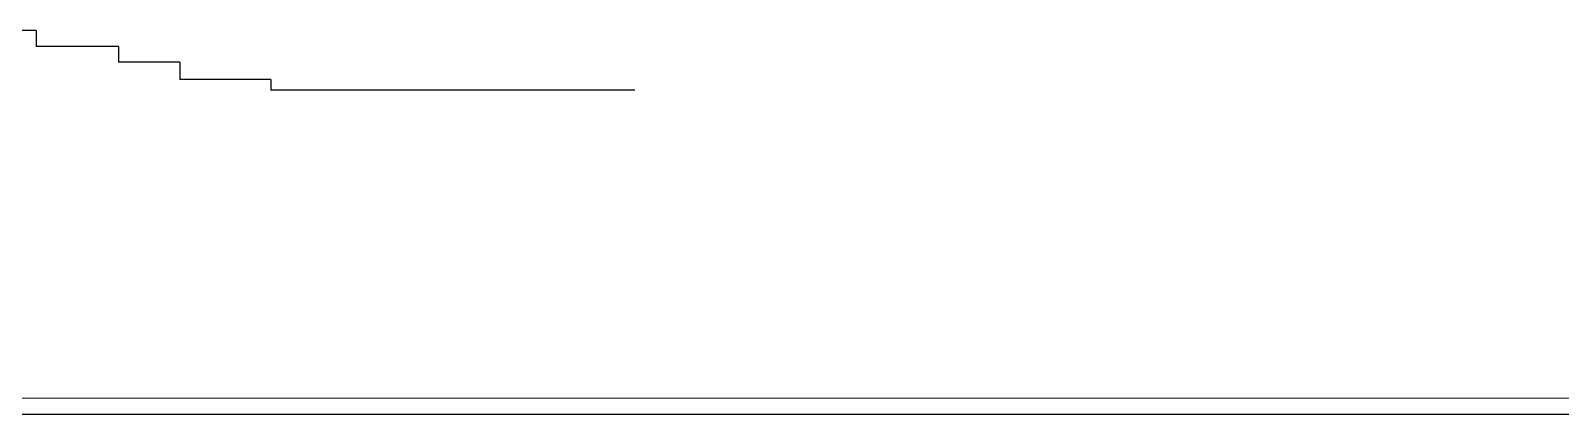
# Model space of a CAD drawing. Header units: millimetres. Extents: x -26249 to 60250, y -21218 to 23336.
# Drawn here: x 18805 to 23521, y 18366 to 19547 of the extents above; entities that cross this region are included whole.
import ezdxf

# ---------------------------------------------------------------- set-up
doc = ezdxf.new("R2010")
doc.units = ezdxf.units.MM
doc.layers.add('01_murs_coup', color=5, linetype='Continuous', lineweight=60)
doc.layers.add('01_texte', color=230, linetype='Continuous')

msp = doc.modelspace()

# ---------------------------------------------------------------- linework, layer by layer
at = {"color": 5, "flags": 128}
for points, elevation in [([(18822.125, 19547.488), (18599.14, 19547.488)], -9.389), ([(18822.125, 19547.488), (18822.125, 19499.088)], -9.37), ([(19075.723, 19499.088), (18822.125, 19499.088)], -9.26), ([(19075.723, 19499.088), (19075.723, 19450.688)], -9.26), ([(19264.703, 19450.688), (19075.723, 19450.688)], -10.4), ([(19264.703, 19450.688), (19264.703, 19396.688)], -10.4), ([(19544.965, 19396.688), (19264.703, 19396.688)], 517158665.099), ([(19544.965, 19396.688), (19544.965, 19363.988)], 517158665.099), ([(20667.155, 19363.988), (19544.965, 19363.988)], -11.068)]:
    msp.add_lwpolyline(points, dxfattribs=dict(at, elevation=elevation))
at = {"layer": '01_murs_coup', "linetype": 'Continuous', "lineweight": 5}
msp.add_line((23816.521, 18415.706), (11316.521, 18415.706), dxfattribs=at)
at = {"layer": '01_texte'}
msp.add_line((23766.521, 18365.706), (11366.521, 18365.706), dxfattribs=at)

doc.saveas('drawing.dxf')
